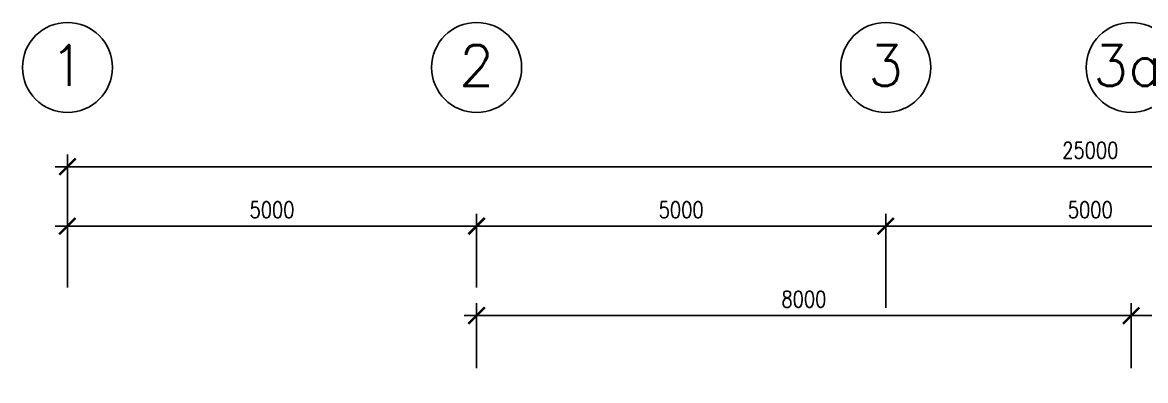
# Model space of a CAD drawing. Extents: x 2687779 to 2997471, y -863049 to -631414.
# Drawn here: x 2696166 to 2709891, y -780751 to -776374 of the extents above; entities that cross this region are included whole.
import ezdxf

# ---------------------------------------------------------------- set-up
doc = ezdxf.new("R2010")
doc.units = 0
doc.header["$LTSCALE"] = 10
doc.header["$MEASUREMENT"] = 0
doc.header["$PDMODE"] = 34
doc.layers.get('0').update_dxf_attribs({"linetype": 'CONTINUOUS'})
doc.layers.get('DEFPOINTS').update_dxf_attribs({"linetype": 'CONTINUOUS'})
doc.layers.add('DIM', color=7, linetype='CONTINUOUS')
doc.layers.add('GRID-T', color=7, linetype='CONTINUOUS')
doc.styles.add('ROMANS', font='romans.shx', dxfattribs={"width": 0.8, "height": 100})
doc.styles.get("Standard").update_dxf_attribs({"font": 'ROMANS.SHX'})
doc.dimstyles.new('STANDARD$0', dxfattribs={"dimscale": 0, "dimtxt": 8, "dimasz": 6, "dimexe": 1, "dimexo": 1, "dimgap": 3, "dimtad": 1, "dimdec": 0, "dimlfac": -1, "dimrnd": 1, "dimzin": 0, "dimdsep": 46, "dimtxsty": 'Standard', "dimcen": 0, "dimclrd": 5, "dimclre": 250, "dimadec": 0, "dimazin": 0, "dimtfac": 1, "dimtdec": 4, "dimtofl": 0, "dimtmove": 0, "dimatfit": 3, "dimfxl": 1, "dimtolj": 1, "dimtzin": 0, "dimarcsym": 0})

# ---------------------------------------------------------------- blocks, each defined once
blk = doc.blocks.new('_ARCHTICK')
at = {"color": 0, "linetype": 'ByBlock', "const_width": 0.15}
blk.add_lwpolyline([(-0.5, -0.5), (0.5, 0.5)], dxfattribs=at)
blk = doc.blocks.new('*D209')
at = {"layer": 'DEFPOINTS', "color": 0, "transparency": 16777216}
for p in [(2701716, -779957), (2701716, -780751), (2709716, -780751)]:
    blk.add_point(p, dxfattribs=at)
at = {"layer": 'DIM', "color": 7, "lineweight": -2, "transparency": 16777216}
for p, q in [((2701716, -780601), (2701716, -779807)), ((2709716, -780601), (2709716, -779807)), ((2709866, -779957), (2701566, -779957))]:
    blk.add_line(p, q, dxfattribs=at)
at = {"layer": 'DIM', "color": 7, "lineweight": -2, "transparency": 16777216, "xscale": 200, "yscale": 200, "zscale": 200, "rotation": 180}
blk.add_blockref('_ARCHTICK', (2701716, -779957), dxfattribs=at)
at = {"layer": 'DIM', "color": 7, "lineweight": -2, "transparency": 16777216, "xscale": 200, "yscale": 200, "zscale": 200}
blk.add_blockref('_ARCHTICK', (2709716, -779957), dxfattribs=at)
at = {"layer": 'DIM', "color": 7, "transparency": 16777216, "insert": (2705716, -779757), "char_height": 200, "attachment_point": 5, "style": 'ROMANS'}
blk.add_mtext('\\A1;8000', dxfattribs=at)
blk = doc.blocks.new('*D210')
at = {"layer": 'DEFPOINTS', "color": 0, "transparency": 16777216}
for p in [(2716916, -779957), (2709716, -780751), (2716916, -780751)]:
    blk.add_point(p, dxfattribs=at)
at = {"layer": 'DIM', "color": 7, "lineweight": -2, "transparency": 16777216}
for p, q in [((2709716, -780601), (2709716, -779807)), ((2716916, -780601), (2716916, -779807)), ((2709566, -779957), (2717066, -779957))]:
    blk.add_line(p, q, dxfattribs=at)
at = {"layer": 'DIM', "color": 7, "lineweight": -2, "transparency": 16777216, "xscale": 200, "yscale": 200, "zscale": 200, "rotation": 180}
blk.add_blockref('_ARCHTICK', (2709716, -779957), dxfattribs=at)
at = {"layer": 'DIM', "color": 7, "lineweight": -2, "transparency": 16777216, "xscale": 200, "yscale": 200, "zscale": 200}
blk.add_blockref('_ARCHTICK', (2716916, -779957), dxfattribs=at)
at = {"layer": 'DIM', "color": 7, "transparency": 16777216, "insert": (2713316, -779757), "char_height": 200, "attachment_point": 5, "style": 'ROMANS'}
blk.add_mtext('\\A1;7200', dxfattribs=at)
blk = doc.blocks.new('*D212')
at = {"layer": 'DEFPOINTS', "color": 0, "transparency": 16777216}
for p in [(2696716, -778137), (2696716, -779685), (2721716, -779685)]:
    blk.add_point(p, dxfattribs=at)
at = {"layer": 'DIM', "color": 7, "lineweight": -2, "transparency": 16777216}
for p, q in [((2696716, -779535), (2696716, -777987)), ((2721716, -779535), (2721716, -777987)), ((2721866, -778137), (2696566, -778137))]:
    blk.add_line(p, q, dxfattribs=at)
at = {"layer": 'DIM', "color": 7, "lineweight": -2, "transparency": 16777216, "xscale": 200, "yscale": 200, "zscale": 200}
for p, rotation in [((2696716, -778137), 180.0000000117521), ((2721716, -778137), 1.175219921378812e-08)]:
    blk.add_blockref('_ARCHTICK', p, dxfattribs=dict(at, rotation=rotation))
at = {"layer": 'DIM', "color": 7, "transparency": 16777216, "insert": (2709216, -777937), "char_height": 200, "attachment_point": 5, "rotation": 0, "style": 'ROMANS'}
blk.add_mtext('\\A1;25000', dxfattribs=at)
blk = doc.blocks.new('*D215')
at = {"layer": 'DEFPOINTS', "color": 0, "transparency": 16777216}
for p in [(2706716, -778864), (2701716, -779764), (2706716, -779764)]:
    blk.add_point(p, dxfattribs=at)
at = {"layer": 'DIM', "color": 7, "lineweight": -2, "transparency": 16777216}
for p, q in [((2701716, -779614), (2701716, -778714)), ((2706716, -779614), (2706716, -778714)), ((2701566, -778864), (2706866, -778864))]:
    blk.add_line(p, q, dxfattribs=at)
at = {"layer": 'DIM', "color": 7, "lineweight": -2, "transparency": 16777216, "xscale": 200, "yscale": 200, "zscale": 200, "rotation": 180}
blk.add_blockref('_ARCHTICK', (2701716, -778864), dxfattribs=at)
at = {"layer": 'DIM', "color": 7, "lineweight": -2, "transparency": 16777216, "xscale": 200, "yscale": 200, "zscale": 200}
blk.add_blockref('_ARCHTICK', (2706716, -778864), dxfattribs=at)
at = {"layer": 'DIM', "color": 7, "transparency": 16777216, "insert": (2704216, -778664), "char_height": 200, "attachment_point": 5, "style": 'ROMANS'}
blk.add_mtext('\\A1;5000', dxfattribs=at)
blk = doc.blocks.new('*D216')
at = {"layer": 'DEFPOINTS', "color": 0, "transparency": 16777216}
for p in [(2711716, -778864), (2706716, -780014), (2711716, -780014)]:
    blk.add_point(p, dxfattribs=at)
at = {"layer": 'DIM', "color": 7, "lineweight": -2, "transparency": 16777216}
for p, q in [((2706716, -779864), (2706716, -778714)), ((2711716, -779864), (2711716, -778714)), ((2706566, -778864), (2711866, -778864))]:
    blk.add_line(p, q, dxfattribs=at)
at = {"layer": 'DIM', "color": 7, "lineweight": -2, "transparency": 16777216, "xscale": 200, "yscale": 200, "zscale": 200, "rotation": 180}
blk.add_blockref('_ARCHTICK', (2706716, -778864), dxfattribs=at)
at = {"layer": 'DIM', "color": 7, "lineweight": -2, "transparency": 16777216, "xscale": 200, "yscale": 200, "zscale": 200}
blk.add_blockref('_ARCHTICK', (2711716, -778864), dxfattribs=at)
at = {"layer": 'DIM', "color": 7, "transparency": 16777216, "insert": (2709216, -778664), "char_height": 200, "attachment_point": 5, "style": 'ROMANS'}
blk.add_mtext('\\A1;5000', dxfattribs=at)
blk = doc.blocks.new('*D217')
at = {"layer": 'DEFPOINTS', "color": 0, "transparency": 16777216}
for p in [(2696716, -778864), (2696716, -779764), (2701716, -779764)]:
    blk.add_point(p, dxfattribs=at)
at = {"layer": 'DIM', "color": 7, "lineweight": -2, "transparency": 16777216}
for p, q in [((2696716, -779614), (2696716, -778714)), ((2701716, -779614), (2701716, -778714)), ((2701866, -778864), (2696566, -778864))]:
    blk.add_line(p, q, dxfattribs=at)
at = {"layer": 'DIM', "color": 7, "lineweight": -2, "transparency": 16777216, "xscale": 200, "yscale": 200, "zscale": 200}
for p, rotation in [((2696716, -778864), 179.99999998825), ((2701716, -778864), 359.99999998825)]:
    blk.add_blockref('_ARCHTICK', p, dxfattribs=dict(at, rotation=rotation))
at = {"layer": 'DIM', "color": 7, "transparency": 16777216, "insert": (2699216, -778664), "char_height": 200, "attachment_point": 5, "rotation": 360, "style": 'ROMANS'}
blk.add_mtext('\\A1;5000', dxfattribs=at)

msp = doc.modelspace()

# ---------------------------------------------------------------- linework, layer by layer
at = {"layer": 'GRID-T', "color": 7}
for centre in [(2696716.3, -776924.2), (2701716.3, -776924.2), (2706716.3, -776924.2), (2709716.3, -776924.2)]:
    msp.add_circle(centre, 550, dxfattribs=at)

# ---------------------------------------------------------------- texts
at = {"layer": 'GRID-T', "color": 3, "style": 'ROMANS'}
for s, p in [('1', (2696501.1, -777150)), ('2', (2701501.1, -777150)), ('3', (2706501.1, -777150)), ('3a', (2709250.9, -777150))]:
    msp.add_text(s, height=500, dxfattribs=at).set_placement(p)

# ---------------------------------------------------------------- dimensions: what is measured, and where the dimension line sits
at = {"layer": 'DIM'}
for p1, p2, distance, picture, middle in [((2721716.3, -779685.3), (2696716.3, -779685.3), -1547.9, '*D212', (2709216.3, -777937.4)), ((2701716.3, -779764), (2696716.3, -779764), -900.2, '*D217', (2699216.3, -778663.8)), ((2701716.3, -779764), (2706716.3, -779764), 900.2, '*D215', (2704216.3, -778663.8)), ((2706716.3, -780014.4), (2711716.3, -780014.4), 1150.6, '*D216', (2709216.3, -778663.8)), ((2709716.3, -780751), (2701716.3, -780751), -793.7, '*D209', (2705716.3, -779757.4)), ((2709716.3, -780751), (2716916.3, -780751), 793.7, '*D210', (2713316.3, -779757.4))]:
    dim = msp.add_aligned_dim(p1=p1, p2=p2, distance=distance, dimstyle='STANDARD$0', override={"dimscale": 100, "dimtxt": 2, "dimasz": 2, "dimexe": 1.5, "dimexo": 1.5, "dimgap": 1, "dimtxsty": 'ROMANS', "dimblk": 'ARCHTICK', "dimdle": 1.5, "dimclrd": 7, "dimclre": 7, "dimclrt": 7, "dimtdec": 0, "dimtmove": 2}, dxfattribs=at)
    dim.commit()
    dim.dimension.update_dxf_attribs({"geometry": picture, "text_midpoint": middle})

doc.saveas('drawing.dxf')
